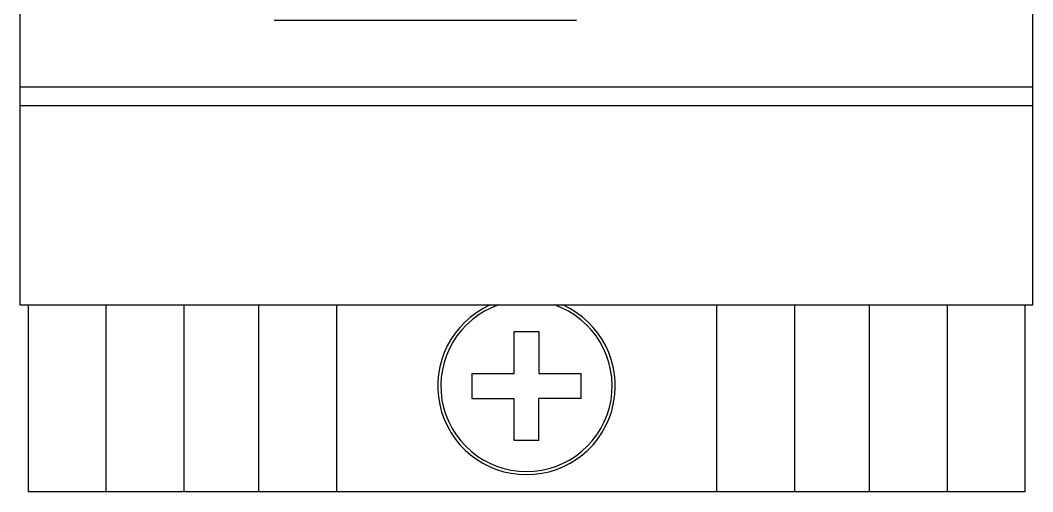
# Model space of a CAD drawing. Header units: inches. Extents: x 0 to 32, y 0 to 130.
# Drawn here: x -0.25 to 32.25, y 0 to 15.15 of the extents above; entities that cross this region are included whole.
import ezdxf

# ---------------------------------------------------------------- set-up
doc = ezdxf.new("R2010")
doc.units = ezdxf.units.IN
doc.header["$LTSCALE"] = 1.21
doc.header["$MEASUREMENT"] = 0
for name, color, linetype in [('AIOJ784_4_00DXF_CONTINUOUS_LINE', 7, 'CONTINUOUS'), ('AOMJ712I_002DXF_CONTINUOUS_LINE', 7, 'CONTINUOUS'), ('MPUJ710_4_01DXF_CONTINUOUS_LINE', 7, 'CONTINUOUS')]:
    doc.layers.add(name, color=color, linetype=linetype)

msp = doc.modelspace()

# ---------------------------------------------------------------- linework, layer by layer
at = {"layer": 'AIOJ784_4_00DXF_CONTINUOUS_LINE', "color": 7, "linetype": 'Continuous'}
for p, q in [((0, 6), (0, 0)), ((2.5, 6), (2.5, 0)), ((5, 6), (5, 0)), ((7.4, 6), (7.4, 0)), ((9.9, 6), (9.9, 0)), ((22.1, 6), (22.1, 0)), ((24.6, 6), (24.6, 0)), ((27, 6), (27, 0)), ((29.5, 6), (29.5, 0)), ((32, 6), (32, 0)), ((32, 0), (0, 0))]:
    msp.add_line(p, q, dxfattribs=at)
msp.add_arc((16, 3.4), 2.85, 114.1365, 65.8635, dxfattribs=at)
at = {"layer": 'AOMJ712I_002DXF_CONTINUOUS_LINE', "color": 7, "linetype": 'Continuous'}
for p, q in [((-0.25, 6), (-0.25, 91.9)), ((32.25, 6), (32.25, 91.9)), ((7.9, 15.15), (17.6, 15.15)), ((32.25, 13), (-0.25, 13)), ((32.25, 12.4), (-0.25, 12.4)), ((32.25, 6), (-0.25, 6))]:
    msp.add_line(p, q, dxfattribs=at)
at = {"layer": 'MPUJ710_4_01DXF_CONTINUOUS_LINE', "color": 7, "linetype": 'Continuous'}
for p, q in [((15.6, 5.15), (16.4, 5.15)), ((15.6, 3.8), (15.6, 5.15)), ((16.4, 5.15), (16.4, 3.8)), ((14.25, 3.8), (15.6, 3.8)), ((14.25, 3.8), (14.25, 3)), ((16.4, 3.8), (17.75, 3.8)), ((17.75, 3), (17.75, 3.8)), ((14.25, 3), (15.6, 3)), ((15.6, 1.65), (15.6, 3)), ((17.75, 3), (16.4, 3)), ((16.4, 1.65), (16.4, 3)), ((16.4, 1.65), (15.6, 1.65))]:
    msp.add_line(p, q, dxfattribs=at)
msp.add_arc((16, 3.4), 2.75, 108.9617, 71.0383, dxfattribs=at)

doc.saveas('drawing.dxf')
